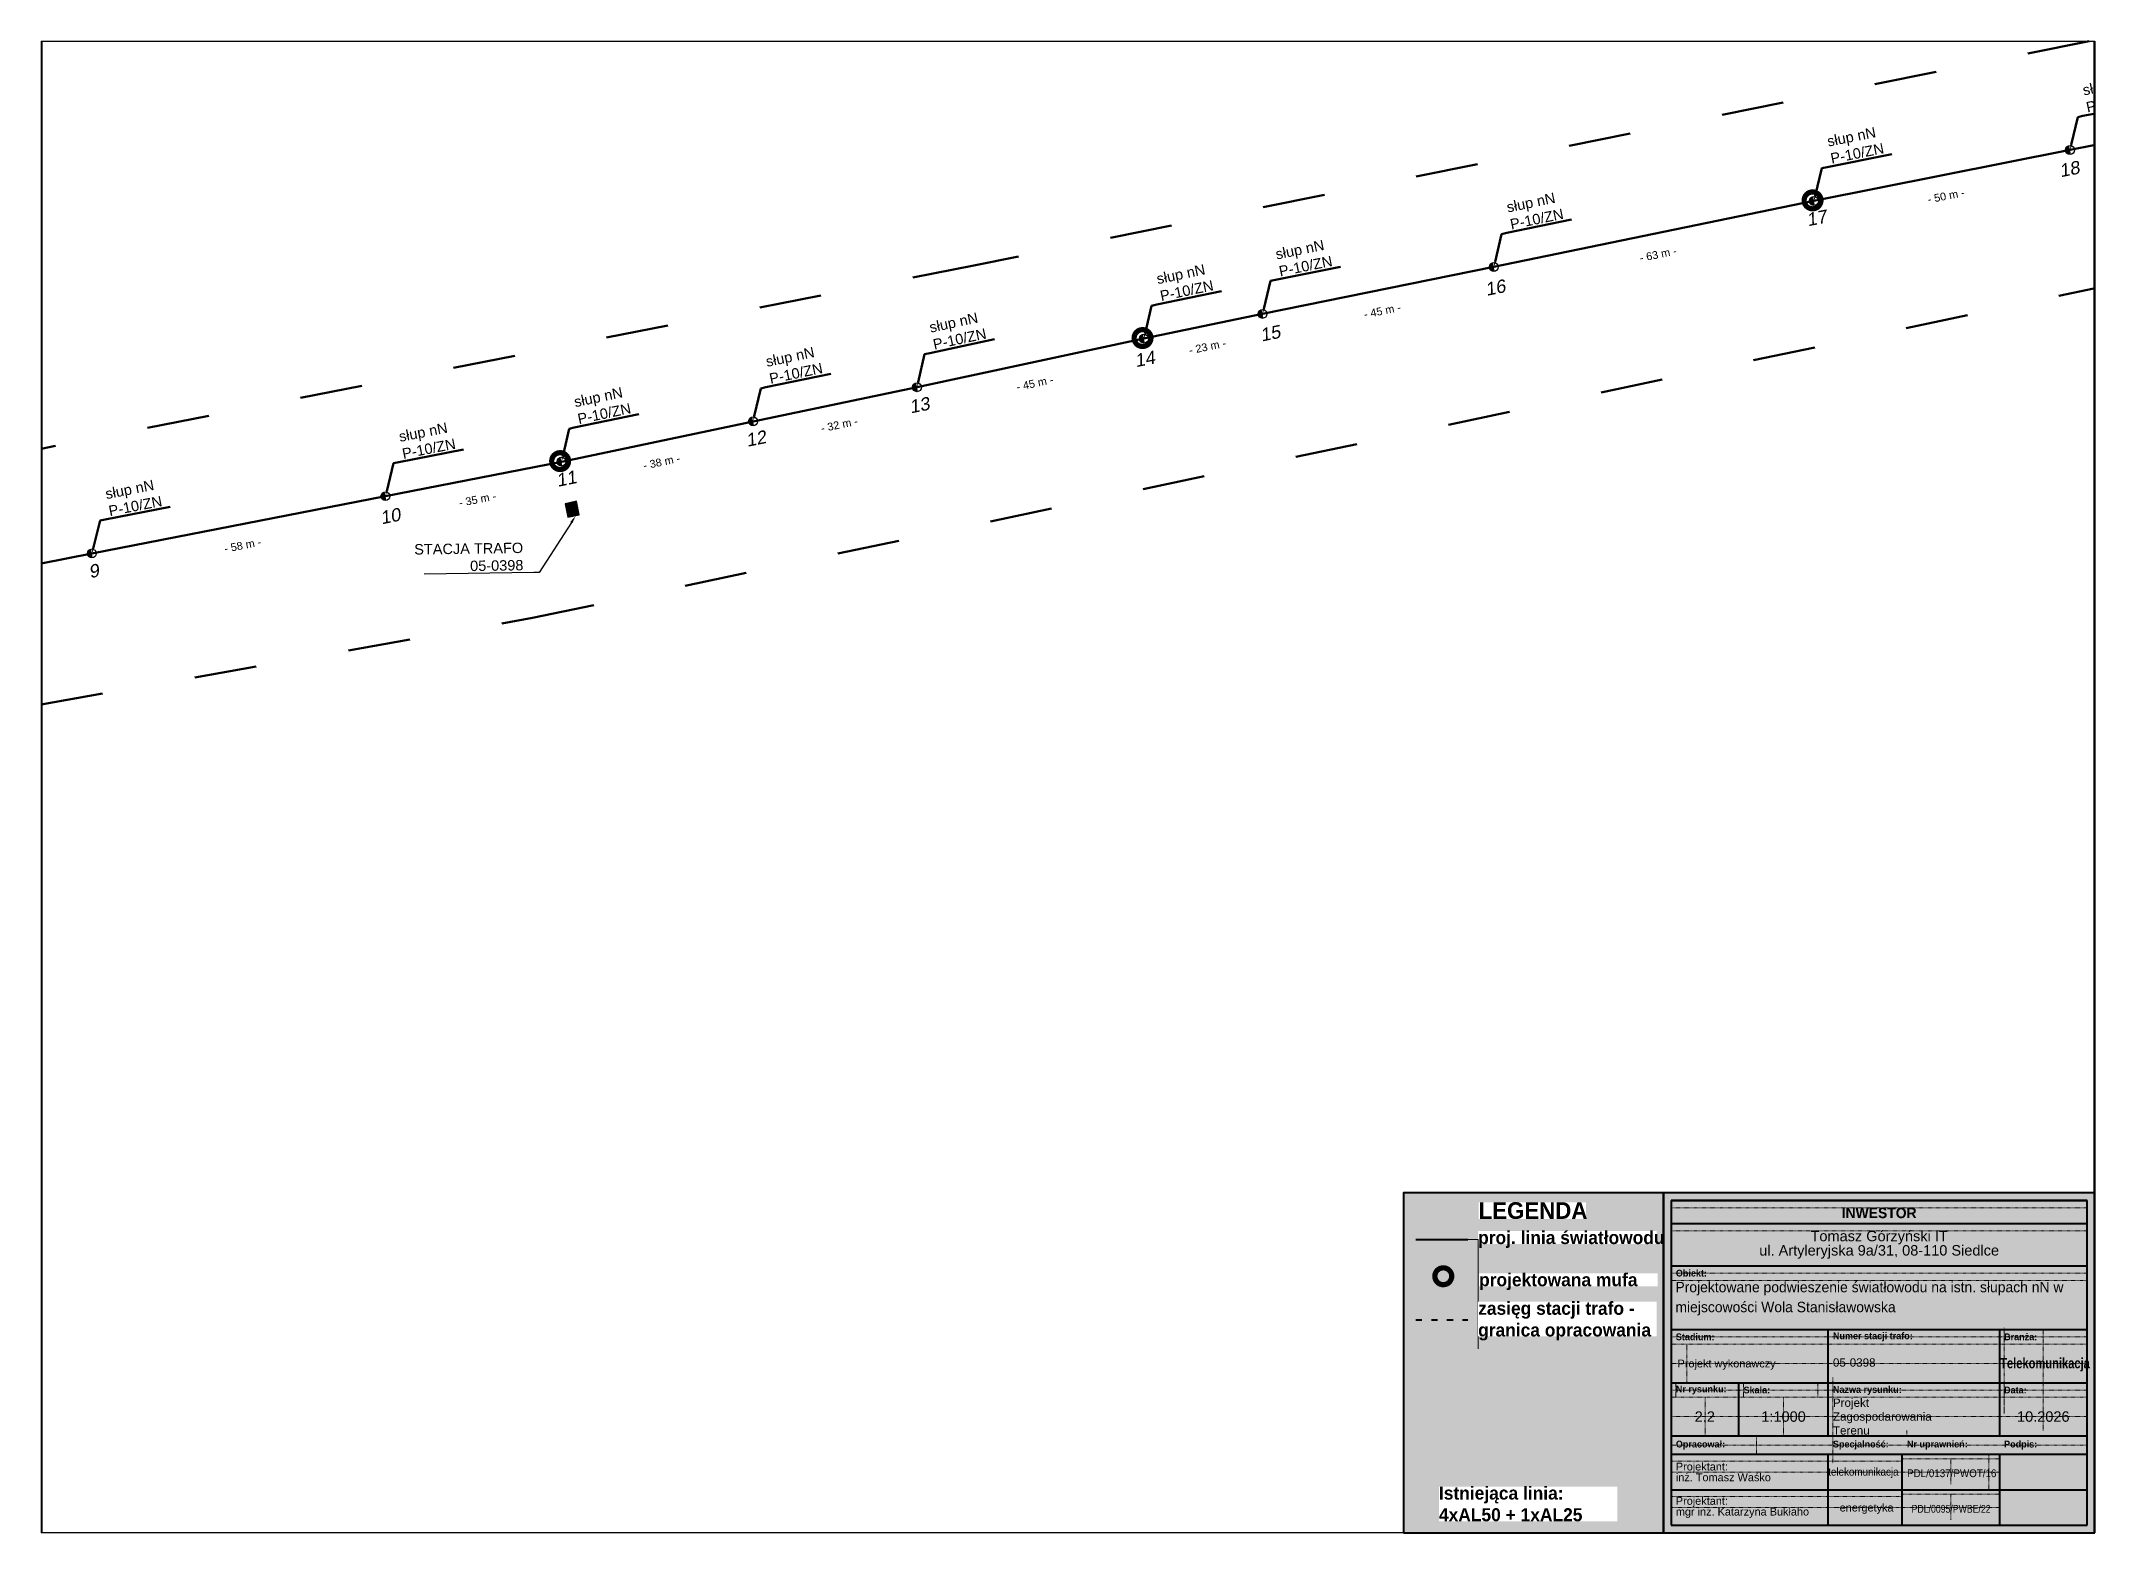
# Paper-space layout '398-2' of a CAD drawing. Header units: metres, sheet in millimetres. Extents: x 0 to 395, y 0 to 287.
# The model-space entities are those that its viewports show. They can reach past a viewport. Long polylines and large blocks are cut down to what shows.
import ezdxf
from ezdxf import colors
from ezdxf.entities.mleader import LeaderData, LeaderLine
from ezdxf.math import Vec2, Vec3

# ---------------------------------------------------------------- set-up
doc = ezdxf.new("R2010")
doc.units = ezdxf.units.M
for name, pattern in [('ACAD_ISO03W100', [30, 12, -18]), ('DGN Style 2', [0.005224, 0.003135, -0.00209]), ('GCAD_ISO03W100', [30, 12, -18])]:
    doc.linetypes.add(name, pattern=pattern)
for name, color, linetype, lineweight in [('!TELE', 30, 'SCARPLINE1A', 50), ('!trafo_05-0398', 6, 'GCAD_ISO03W100', 50), ('@Tabelka', 7, 'Continuous', 13), ('_MM LINIA Sn', 40, 'Continuous', 30), ('_mm zasięg trafo', 6, 'ACAD_ISO03W100', 35), ('_numery slupow etap 4 cz. 2', 7, 'Continuous', 40), ('_światłowód', 30, 'Continuous', 50)]:
    doc.layers.add(name, color=color, linetype=linetype, lineweight=lineweight)
for name, color, linetype in [('!wymiary', 7, 'Continuous'), ('_MM mufy', 3, 'Continuous'), ('_MM opisy', 7, 'Continuous'), ('_MM slupy', 5, 'Continuous'), ('_mm trafo', 3, 'Continuous')]:
    doc.layers.add(name, color=color, linetype=linetype)
doc.layers.add('@KonstrTabelki', color=253, linetype='DGN Style 2', lineweight=0, plot=False)
doc.layers.add('_arkusze model', color=7, linetype='Continuous', lineweight=50, plot=False)
doc.styles.add('LEGENDA', font='arial.ttf')
doc.styles.get("Standard").update_dxf_attribs({"font": 'ARIAL.TTF'})
doc.linetypes.add('SCARPLINE1A', pattern='A,2,[150,AAA.SHX,S=1,R=0,X=0,Y=0],1e-11', length=2)
doc.dimstyles.new('opis linie', dxfattribs={"dimtxt": 1.5, "dimasz": 0.18, "dimexe": 0.18, "dimexo": 0.0625, "dimgap": 2.5, "dimtad": 4, "dimdec": 0, "dimzin": 0, "dimdsep": 46, "dimtxsty": 'Standard', "dimcen": 0.09, "dimse1": 1, "dimse2": 1, "dimsd1": 1, "dimsd2": 1, "dimclrt": 256, "dimadec": 0, "dimazin": 0, "dimtfac": 1, "dimtdec": 0, "dimtofl": 0, "dimtmove": 0, "dimatfit": 3, "dimfxl": 1, "dimtfill": 1, "dimtolj": 1, "dimtzin": 0, "dimarcsym": 0})

# ---------------------------------------------------------------- blocks, each defined once
blk = doc.blocks.new('tabelka')
at = {"true_color": 0xffffff, "transparency": 33554687}
h = blk.add_hatch(color=7, dxfattribs=at)
h.dxf.hatch_style = 1
h.paths.add_polyline_path([(-83, 65.41), (0, 65.41), (0, 0), (-83, 0)])
at = {"layer": '@KonstrTabelki', "lineweight": 0}
for p, q in [((-1.5, 62.52), (-81.5, 62.52)), ((-1.5, 58.08), (-81.5, 58.08)), ((-1.5, 49.94), (-81.5, 49.94)), ((-81.5, 48.55), (-1.5, 48.55)), ((-1.5, 37.69), (-81.5, 37.69)), ((-81.5, 36.3), (-1.5, 36.3)), ((-78.46, 36.3), (-78.46, 28.86)), ((-17.47, 39.44), (-17.47, 22.94)), ((-9.93, 19.68), (-9.93, 39.08)), ((-81.5, 32.58), (-1.5, 32.58)), ((-80.6, 28.86), (-80.6, 26.08)), ((-67.58, 28.86), (-67.58, 26.08)), ((-53.27, 26.08), (-53.27, 28.86)), ((-50.39, 29.9), (-50.39, 18.64)), ((-17.47, 28.86), (-17.47, 22.94)), ((-9.93, 19.68), (-9.93, 28.86)), ((-1.5, 27.47), (-81.5, 27.47)), ((-81.5, 26.08), (-1.5, 26.08)), ((-74.99, 18.64), (-74.99, 26.08)), ((-59.88, 18.64), (-59.88, 26.08)), ((-1.5, 27.47), (-18.36, 27.47)), ((-1.5, 22.36), (-81.5, 22.36)), ((-1.5, 22.36), (-18.36, 22.36)), ((-81.5, 16.88), (-1.5, 16.88)), ((-65.11, 18.64), (-65.11, 15.11)), ((-50.39, 18.64), (-50.39, 13.41)), ((-36.15, 19.68), (-36.15, 18.64)), ((-37.05, 13.77), (-81.5, 13.77)), ((-37.05, 14.25), (-18.36, 14.25)), ((-27.71, 14.25), (-27.71, 9.31)), ((-20.43, 15.11), (-20.43, 8.31)), ((-37.05, 11.71), (-81.5, 11.71)), ((-18.36, 11.71), (-37.05, 11.71)), ((-37.05, 6.97), (-81.5, 6.97)), ((-37.05, 4.9), (-81.5, 4.9)), ((-37.05, 7.44), (-18.36, 7.44)), ((-18.36, 4.9), (-37.05, 4.9)), ((-27.71, 7.44), (-27.71, 2.5))]:
    blk.add_line(p, q, dxfattribs=at)
at = {"layer": '@KonstrTabelki'}
for points in [[(-51.29, 28.86), (-51.29, 39.08)], [(-51.29, 18.64), (-51.29, 28.86)]]:
    blk.add_lwpolyline(points, dxfattribs=at)
at = {"layer": '@Tabelka', "lineweight": 40}
for p, q in [((0, 65.41), (-83, 65.41)), ((-83, 65.41), (-83, 0)), ((-81.5, 63.91), (-1.5, 63.91)), ((-1.5, 63.91), (-81.5, 63.91)), ((-81.5, 63.91), (-81.5, 1.5)), ((-1.5, 1.5), (-1.5, 63.91)), ((0, 0), (0, 65.41)), ((-81.5, 59.47), (-1.5, 59.47)), ((-81.5, 51.33), (-1.5, 51.33)), ((-81.5, 39.08), (-1.5, 39.08)), ((-81.5, 39.08), (-18.36, 39.08)), ((-51.29, 28.86), (-51.29, 39.08)), ((-51.29, 28.86), (-51.29, 35.67)), ((-18.36, 39.08), (-18.36, 28.86)), ((-81.5, 28.86), (-18.36, 28.86)), ((-68.48, 18.64), (-68.48, 28.86)), ((-51.29, 18.64), (-51.29, 28.86)), ((-18.36, 28.86), (-1.5, 28.86)), ((-18.36, 28.86), (-18.36, 18.64)), ((-51.29, 18.64), (-51.29, 25.45)), ((-18.36, 25.45), (-18.36, 18.64)), ((-81.5, 18.64), (-1.5, 18.64)), ((-81.5, 18.64), (-1.5, 18.64)), ((-81.5, 15.11), (-1.5, 15.11)), ((-51.29, 1.5), (-51.29, 15.11)), ((-37.05, 1.5), (-37.05, 15.11)), ((-18.36, 15.11), (-18.36, 1.5)), ((-81.5, 8.31), (-1.5, 8.31)), ((-81.5, 8.31), (-1.5, 8.31)), ((-81.5, 1.5), (-1.5, 1.5)), ((-83, 0), (0, 0))]:
    blk.add_line(p, q, dxfattribs=at)
at = {"layer": '@Tabelka'}
for s, insert, char_height, attachment_point, line_spacing_factor in [('{\\fLato Light|b1|i0|c238|p34;INWESTOR}', (-41.5, 62.52), 2, 2, 0.825), ('{\\fLato Light|b1|i0|c238|p34;Obiekt:}', (-80.6, 49.94), 1.3, 4, 0.946154), ('{\\fLato Light|b1|i0|c238|p34;Branża:}', (-17.47, 37.69), 1.3, 4, 0.946154), ('Projekt wykonawczy', (-80.27, 32.34), 1.5, 4, 0.825), ('{\\fLato Light|b1|i0|c238|p34;\\W0.8;Telekomunikacja}', (-9.6, 32.34), 2, 5, 0.76875), ('{\\fLato Light|b1|i0|c238|p34;Nr rysunku:}', (-80.6, 27.47), 1.3, 4, 0.946154), ('{\\fLato Light|b1|i0|c238|p34;Skala:}', (-67.58, 27.47), 1.3, 4, 0.946154), ('{\\fLato Light|b1|i0|c238|p34;Nazwa rysunku:}', (-50.39, 27.38), 1.3, 4, 0.946154), ('{\\fLato Light|b1|i0|c238|p34;Data:}', (-17.47, 27.47), 1.3, 4, 0.946154), ('10.2026', (-9.93, 22.36), 2, 5, 0.825), ('{\\fLato Light|b1|i0|c238|p34;Opracował:}', (-80.6, 16.88), 1.3, 4, 0.946154), ('{\\fLato Light|b1|i0|c238|p34;Specjalność:}', (-50.39, 16.88), 1.3, 4, 0.946154), ('{\\fLato Light|b1|i0|c238|p34;Nr uprawnień:}', (-36.15, 16.88), 1.3, 4, 0.946154), ('{\\fLato Light|b1|i0|c238|p34;Podpis:}', (-17.47, 16.88), 1.3, 4, 0.946154)]:
    blk.add_mtext(s, dxfattribs=dict(at, insert=insert, char_height=char_height, attachment_point=attachment_point, line_spacing_factor=line_spacing_factor))
at = {"layer": '@Tabelka', "insert": (-41.5, 58.08), "char_height": 2, "attachment_point": 2, "line_spacing_factor": 0.825, "style": 'LEGENDA'}
blk.add_mtext('Tomasz Górzyński IT\\Pul. Artyleryjska 9a/31, 08-110 Siedlce', dxfattribs=at)
at = {"layer": '@Tabelka'}
for s, insert, char_height, width, attachment_point, line_spacing_factor in [('{\\fLato Light|b1|i0|c238|p34;Stadium:}', (-80.6, 37.69), 1.3, 8.6456, 4, 0.946154), ('{\\fLato Light|b1|i0|c238|p34;Numer stacji trafo:}', (-50.39, 37.69), 1.3, 16.1141, 4, 0.946154), ('Projektant:\\Pinż. Tomasz Waśko', (-80.6, 11.71), 1.5, 27.9275, 4, 0.825), ('{\\W0.9;telekomunikacja}', (-44.53, 11.53), 1.5, 22.915, 5, 0.825), ('{\\W0.9;PDL/0137/PWOT/16}', (-27.54, 11.46), 1.5, 22.915, 5, 0.825), ('Projektant:\\Pmgr inż. Katarzyna Bukłaho', (-80.6, 4.9), 1.5, 27.9275, 4, 0.825), ('energetyka', (-43.91, 4.64), 1.5, 22.915, 5, 0.825), ('{\\W0.8;PDL/0095/PWBE/22}', (-27.66, 4.62), 1.5, 22.915, 5, 0.825)]:
    blk.add_mtext(s, dxfattribs=dict(at, insert=insert, char_height=char_height, width=width, attachment_point=attachment_point, line_spacing_factor=line_spacing_factor))
blk = doc.blocks.new('mufa')
at = {"layer": '_MM mufy'}
h = blk.add_hatch(color=256, dxfattribs=at)
h.dxf.hatch_style = 1
h.paths.add_polyline_path([(2.15, 0.12, 1), (-2.1, -0.05, 1)])
h.paths.add_polyline_path([(-1.1, -0.01, -1), (1.15, 0.08, -1)], flags=16)
h.paths.add_polyline_path([(-0.83, 0, -1), (0.88, 0.07, -1)], flags=0)
blk = doc.blocks.new('legenda')
at = {"true_color": 0xffffff, "transparency": 33554687}
h = blk.add_hatch(color=7, dxfattribs=at)
h.dxf.hatch_style = 1
h.paths.add_polyline_path([(-50, 65.41), (0, 65.41), (0, 0), (-50, 0)])
at = {"lineweight": 40}
blk.add_lwpolyline([(0, 65.41), (-50, 65.41), (-50, 0)], dxfattribs=at)
at = {"layer": '_mm zasięg trafo', "lineweight": 40, "ltscale": 0.1}
blk.add_lwpolyline([(-47.62, 40.95), (-37.62, 40.95)], dxfattribs=at)
at = {"layer": '_światłowód', "lineweight": 40}
blk.add_lwpolyline([(-47.62, 56.41), (-37.62, 56.41)], dxfattribs=at)
at = {"layer": '_mm zasięg trafo'}
blk.add_blockref('mufa', (-42.35, 49.31), dxfattribs=at)
at = {"layer": '_mm zasięg trafo', "bg_fill": 3, "box_fill_scale": 1, "bg_fill_color": 256, "bg_fill_transparency": 0}
for s, width, heights, insert, char_height, attachment_point in [('{\\fLato Light|b1|i0|c238|p34;\\C7;LEGENDA}', 20.65, [-3.27], (-35.53, 63.58), 3.2, 1), ('\\pxt4;{\\fLato Light|b1|i0|c238|p34;\\C7;proj. linia światłowodu}', 34.3358, [-3.2], (-35.62, 56.41), 2.5, 4)]:
    blk.add_mtext_dynamic_manual_height_columns(s, width=width, gutter_width=1, heights=heights, dxfattribs=dict(at, insert=insert, char_height=char_height, attachment_point=attachment_point))
at = {"layer": 'Defpoints', "color": 252, "lineweight": 0, "true_color": 0x939598}
blk.add_lwpolyline([(-37.62, 56.41), (-35.62, 56.41), (-35.62, 35.41)], dxfattribs=at)
at = {"layer": '_mm zasięg trafo', "char_height": 2.5, "attachment_point": 4, "bg_fill": 3, "box_fill_scale": 1, "bg_fill_color": 256, "bg_fill_transparency": 0}
for s, heights, insert in [('\\pxt4;{\\fLato Light|b1|i0|c238|p34;\\C7;projektowana mufa}', [-3.2], (-35.44, 48.3)), ('\\pxt4;{\\fLato Light|b1|i0|c238|p34;\\C7;zasięg stacji trafo - granica opracowania}', [-7.36], (-35.62, 40.72))]:
    blk.add_mtext_dynamic_manual_height_columns(s, width=34.3358, gutter_width=1, heights=heights, dxfattribs=dict(at, insert=insert))
at = {"lineweight": 40}
blk.add_lwpolyline([(-50, 0), (0, 0), (0, 65.41)], dxfattribs=at)
at = {"layer": '_mm zasięg trafo', "insert": (-43.16, 5.56), "char_height": 2.5, "attachment_point": 4, "bg_fill": 3, "box_fill_scale": 1, "bg_fill_color": 256, "bg_fill_transparency": 0}
blk.add_mtext_dynamic_manual_height_columns('\\pxt4;{\\fLato Light|b1|i0|c238|p34;\\C7;Istniejąca linia:\\P4xAL50 + 1xAL25}', width=34.3358, gutter_width=1, heights=[0], dxfattribs=at)
blk = doc.blocks.new('*D184')
at = {"layer": 'Defpoints', "color": 0}
for p in [(7553479.54, 5772605.15), (7553479.69, 5772604.41), (7553430.42, 5772595.45)]:
    blk.add_point(p, dxfattribs=at)
at = {"layer": '!wymiary', "insert": (7553455.76, 5772596.36), "char_height": 1.5, "attachment_point": 5, "rotation": 11.1708, "bg_fill": 3, "box_fill_scale": 1.1, "bg_fill_color": 9, "bg_fill_true_color": 13158600, "bg_fill_transparency": 0}
blk.add_mtext('\\A1;- 50 m -', dxfattribs=at)
blk = doc.blocks.new('*D185')
at = {"layer": 'Defpoints', "color": 0}
for p in [(7553536, 5772616.16), (7553536.14, 5772615.42), (7553479.54, 5772605.15)]:
    blk.add_point(p, dxfattribs=at)
at = {"layer": '!wymiary', "insert": (7553508.54, 5772606.71), "char_height": 1.5, "attachment_point": 5, "rotation": 11.0345, "bg_fill": 3, "box_fill_scale": 1.1, "bg_fill_color": 9, "bg_fill_true_color": 13158600, "bg_fill_transparency": 0}
blk.add_mtext('\\A1;- 58 m -', dxfattribs=at)
blk = doc.blocks.new('*D186')
at = {"layer": 'Defpoints', "color": 0}
for p in [(7553569.86, 5772622.79), (7553570, 5772622.05), (7553536, 5772616.16)]:
    blk.add_point(p, dxfattribs=at)
at = {"layer": '!wymiary', "insert": (7553553.7, 5772615.53), "char_height": 1.5, "attachment_point": 5, "rotation": 11.0787, "bg_fill": 3, "box_fill_scale": 1.1, "bg_fill_color": 9, "bg_fill_true_color": 13158600, "bg_fill_transparency": 0}
blk.add_mtext('\\A1;- 35 m -', dxfattribs=at)
blk = doc.blocks.new('*D187')
at = {"layer": 'Defpoints', "color": 0}
for p in [(7553606.71, 5772630.55), (7553606.86, 5772629.82), (7553569.86, 5772622.79)]:
    blk.add_point(p, dxfattribs=at)
at = {"layer": '!wymiary', "insert": (7553589.11, 5772622.74), "char_height": 1.5, "attachment_point": 5, "rotation": 11.8918, "bg_fill": 3, "box_fill_scale": 1.1, "bg_fill_color": 9, "bg_fill_true_color": 13158600, "bg_fill_transparency": 0}
blk.add_mtext('\\A1;- 38 m -', dxfattribs=at)
blk = doc.blocks.new('*D188')
at = {"layer": 'Defpoints', "color": 0}
for p in [(7553638.24, 5772637.11), (7553638.39, 5772636.38), (7553606.71, 5772630.55)]:
    blk.add_point(p, dxfattribs=at)
at = {"layer": '!wymiary', "insert": (7553623.29, 5772629.9), "char_height": 1.5, "attachment_point": 5, "rotation": 11.753, "bg_fill": 3, "box_fill_scale": 1.1, "bg_fill_color": 9, "bg_fill_true_color": 13158600, "bg_fill_transparency": 0}
blk.add_mtext('\\A1;- 32 m -', dxfattribs=at)
blk = doc.blocks.new('*D189')
at = {"layer": 'Defpoints', "color": 0}
for p in [(7553681.87, 5772646.45), (7553682.03, 5772645.72), (7553638.24, 5772637.11)]:
    blk.add_point(p, dxfattribs=at)
at = {"layer": '!wymiary', "insert": (7553660.89, 5772637.86), "char_height": 1.5, "attachment_point": 5, "rotation": 12.0831, "bg_fill": 3, "box_fill_scale": 1.1, "bg_fill_color": 9, "bg_fill_true_color": 13158600, "bg_fill_transparency": 0}
blk.add_mtext('\\A1;- 45 m -', dxfattribs=at)
blk = doc.blocks.new('*D190')
at = {"layer": 'Defpoints', "color": 0}
for p in [(7553704.68, 5772651.21), (7553704.83, 5772650.48), (7553681.87, 5772646.45)]:
    blk.add_point(p, dxfattribs=at)
at = {"layer": '!wymiary', "insert": (7553694.09, 5772644.9), "char_height": 1.5, "attachment_point": 5, "rotation": 11.8009, "bg_fill": 3, "box_fill_scale": 1.1, "bg_fill_color": 9, "bg_fill_true_color": 13158600, "bg_fill_transparency": 0}
blk.add_mtext('\\A1;- 23 m -', dxfattribs=at)
blk = doc.blocks.new('*D191')
at = {"layer": 'Defpoints', "color": 0}
for p in [(7553749.17, 5772660.23), (7553749.32, 5772659.49), (7553704.68, 5772651.21)]:
    blk.add_point(p, dxfattribs=at)
at = {"layer": '!wymiary', "insert": (7553727.72, 5772651.79), "char_height": 1.5, "attachment_point": 5, "rotation": 11.454, "bg_fill": 3, "box_fill_scale": 1.1, "bg_fill_color": 9, "bg_fill_true_color": 13158600, "bg_fill_transparency": 0}
blk.add_mtext('\\A1;- 45 m -', dxfattribs=at)
blk = doc.blocks.new('*D192')
at = {"layer": 'Defpoints', "color": 0}
for p in [(7553810.73, 5772672.92), (7553810.88, 5772672.19), (7553749.17, 5772660.23)]:
    blk.add_point(p, dxfattribs=at)
at = {"layer": '!wymiary', "insert": (7553780.76, 5772662.64), "char_height": 1.5, "attachment_point": 5, "rotation": 11.6478, "bg_fill": 3, "box_fill_scale": 1.1, "bg_fill_color": 9, "bg_fill_true_color": 13158600, "bg_fill_transparency": 0}
blk.add_mtext('\\A1;- 63 m -', dxfattribs=at)
blk = doc.blocks.new('*D193')
at = {"layer": 'Defpoints', "color": 0}
for p in [(7553859.98, 5772682.72), (7553860.13, 5772681.98), (7553810.73, 5772672.92)]:
    blk.add_point(p, dxfattribs=at)
at = {"layer": '!wymiary', "insert": (7553836.14, 5772673.88), "char_height": 1.5, "attachment_point": 5, "rotation": 11.254, "bg_fill": 3, "box_fill_scale": 1.1, "bg_fill_color": 9, "bg_fill_true_color": 13158600, "bg_fill_transparency": 0}
blk.add_mtext('\\A1;- 50 m -', dxfattribs=at)
blk = doc.blocks.new('*D194')
at = {"layer": 'Defpoints', "color": 0}
for p in [(7553908.62, 5772692.91), (7553908.77, 5772692.18), (7553859.98, 5772682.72)]:
    blk.add_point(p, dxfattribs=at)
at = {"layer": '!wymiary', "insert": (7553885.12, 5772683.88), "char_height": 1.5, "attachment_point": 5, "rotation": 11.8322, "bg_fill": 3, "box_fill_scale": 1.1, "bg_fill_color": 9, "bg_fill_true_color": 13158600, "bg_fill_transparency": 0}
blk.add_mtext('\\A1;- 50 m -', dxfattribs=at)
blk = doc.blocks.new('ZN')
at = {"layer": '_MM slupy', "transparency": 33554687}
h = blk.add_hatch(color=256, dxfattribs=at)
h.dxf.hatch_style = 1
h.paths.add_polyline_path([(0, -0.86), (0, 0.86, 1)])
at = {"layer": '_MM slupy'}
blk.add_circle((0, 0), 0.857, dxfattribs=at)
blk = doc.blocks.new('trafo')
at = {"layer": '_mm trafo'}
h = blk.add_hatch(color=256, dxfattribs=at)
h.dxf.hatch_style = 1
h.paths.add_polyline_path([(-1.15, 1.02), (-0.52, -1.51), (1.64, -0.96), (1.01, 1.59)])
at = {"layer": '_MM LINIA Sn', "color": 2, "lineweight": 60}
for p, q in [((0.58, 0.02), (-0.43, 0.9)), ((-0.32, -0.23), (0.58, 0.02)), ((0.58, -0.92), (-0.32, -0.23)), ((0.55, -0.72), (0.41, -0.9)), ((0.41, -0.9), (0.58, -0.92)), ((0.58, -0.92), (0.55, -0.72))]:
    blk.add_line(p, q, dxfattribs=at)
at = {"layer": '_mm trafo', "flags": 128}
blk.add_lwpolyline([(-0.52, -1.52), (1.64, -0.96), (0.98, 1.58), (-1.17, 0.99), (-0.52, -1.52)], close=True, dxfattribs=at)
blk = doc.blocks.new('q')
at = {"layer": '_MM slupy'}
blk.add_blockref('ZN', (0, 0), dxfattribs=at)
at = {"layer": '_MM opisy'}
ml = blk.add_multileader_mtext('Standard', dxfattribs=at)
ml.set_content('\\pxql;słup nN\\PP-10/ZN', color=256)
ml.set_leader_properties()
ml.build(insert=Vec2(0, 0))
ml.multileader.update_dxf_attribs({"has_text_frame": 1, "text_left_attachment_type": 5, "text_right_attachment_type": 5, "dogleg_length": 1, "arrow_head_size": 1})
ctx = ml.context
ctx.base_point, ctx.char_height, ctx.arrow_head_size, ctx.landing_gap_size, ctx.plane_origin = Vec3(3.75, 5.9), 2, 1, 1, Vec3(1.72, -1.42)
ctx.left_attachment, ctx.right_attachment = 5, 5
notes = []
notes.append((ctx, [(0, (1, 1, 0), (2.75, 5.9), (1, 0), 1, [(0, [(0, 0), (2.75, 5.9)], 0, [])])]))
ctx.mtext.insert, ctx.mtext.flow_direction = Vec3(4.75, 11.7), 5
ctx.mtext.has_bg_fill, ctx.mtext.bg_color, ctx.mtext.bg_scale_factor, ctx.mtext.bg_transparency, ctx.mtext.use_window_bg_color = 1, -1023410175, 1, 0, 1
for ctx, leaders in notes:
    for number, flags, end, landing, length, lines in leaders:
        leader = LeaderData()
        leader.index, (leader.has_last_leader_line, leader.has_dogleg_vector, leader.attachment_direction) = number, flags
        leader.last_leader_point, leader.dogleg_vector, leader.dogleg_length = Vec3(end), Vec3(landing), length
        for number, points, colour, breaks in lines:
            line = LeaderLine()
            line.index, line.vertices, line.color, line.breaks = number, Vec3.list(points), colors.encode_raw_color(colour), breaks
            leader.lines.append(line)
        ctx.leaders.append(leader)

msp = doc.modelspace()

# ---------------------------------------------------------------- linework, layer by layer
at = {"layer": '!TELE'}
msp.add_lwpolyline([(7553143.56, 5772538.27), (7553184.37, 5772546.41), (7553204.52, 5772550.37), (7553235.67, 5772556.66), (7553286.09, 5772566.83), (7553336.03, 5772576.76), (7553384.78, 5772586.56), (7553430.42, 5772595.45), (7553479.54, 5772605.15), (7553536, 5772616.16), (7553569.86, 5772622.79), (7553606.71, 5772630.55), (7553638.24, 5772637.11), (7553681.87, 5772646.45), (7553704.68, 5772651.21), (7553749.17, 5772660.23), (7553810.73, 5772672.92), (7553859.98, 5772682.72), (7553908.62, 5772692.91), (7553948.09, 5772700.61), (7553994.62, 5772710.09), (7554042.15, 5772719.58), (7554088.46, 5772728.08), (7554129.88, 5772735.21)], dxfattribs=at)

# ---------------------------------------------------------------- next in the draw order: dimensions: what is measured, and where the dimension line sits
at = {"layer": '!wymiary'}
dim = msp.add_aligned_dim(p1=(7553430.42, 5772595.45), p2=(7553479.54, 5772605.15), distance=-0.75, dimstyle='opis linie', override={"dimpost": '- <> m -'}, dxfattribs=at)
dim.commit()
dim.dimension.update_dxf_attribs({"geometry": '*D184', "text_midpoint": (7553455.76, 5772596.36)})

# ---------------------------------------------------------------- next in the draw order: dimensions: what is measured, and where the dimension line sits
dim = msp.add_aligned_dim(p1=(7553479.54, 5772605.15), p2=(7553536, 5772616.16), distance=-0.75, dimstyle='opis linie', override={"dimpost": '- <> m -'}, dxfattribs=at)
dim.commit()
dim.dimension.update_dxf_attribs({"geometry": '*D185', "text_midpoint": (7553508.54, 5772606.71)})

# ---------------------------------------------------------------- next in the draw order: block references
at = {"layer": '!TELE', "rotation": 11.03450229135795}
msp.add_blockref('q', (7553479.54, 5772605.15), dxfattribs=at)

# ---------------------------------------------------------------- next in the draw order: dimensions: what is measured, and where the dimension line sits
at = {"layer": '!wymiary'}
dim = msp.add_aligned_dim(p1=(7553536, 5772616.16), p2=(7553569.86, 5772622.79), distance=-0.75, dimstyle='opis linie', override={"dimpost": '- <> m -'}, dxfattribs=at)
dim.commit()
dim.dimension.update_dxf_attribs({"geometry": '*D186', "text_midpoint": (7553553.7, 5772615.53)})

# ---------------------------------------------------------------- next in the draw order: block references
at = {"layer": '!TELE', "rotation": 11.07870537996173}
msp.add_blockref('q', (7553536, 5772616.16), dxfattribs=at)
at = {"layer": '_arkusze model', "rotation": 357.3066721443945}
msp.add_blockref('trafo', (7553571.67, 5772613.64), dxfattribs=at)

# ---------------------------------------------------------------- next in the draw order: texts
at = {"layer": '_numery slupow etap 4 cz. 2', "oblique": 10}
msp.add_text('9', height=2.5, rotation=11.1757, dxfattribs=at).set_placement((7553479.19, 5772600.38))

# ---------------------------------------------------------------- next in the draw order: dimensions: what is measured, and where the dimension line sits
at = {"layer": '!wymiary'}
dim = msp.add_aligned_dim(p1=(7553569.86, 5772622.79), p2=(7553606.71, 5772630.55), distance=-0.75, dimstyle='opis linie', override={"dimpost": '- <> m -'}, dxfattribs=at)
dim.commit()
dim.dimension.update_dxf_attribs({"geometry": '*D187', "text_midpoint": (7553589.11, 5772622.74)})

# ---------------------------------------------------------------- next in the draw order: block references
at = {"layer": '!TELE', "rotation": 11.89179242469932}
msp.add_blockref('q', (7553569.86, 5772622.79), dxfattribs=at)

# ---------------------------------------------------------------- next in the draw order: texts
at = {"layer": '_numery slupow etap 4 cz. 2', "oblique": 10}
msp.add_text('10', height=2.5, rotation=11.1757, dxfattribs=at).set_placement((7553535.25, 5772610.74))

# ---------------------------------------------------------------- next in the draw order: dimensions: what is measured, and where the dimension line sits
at = {"layer": '!wymiary'}
dim = msp.add_aligned_dim(p1=(7553606.71, 5772630.55), p2=(7553638.24, 5772637.11), distance=-0.75, dimstyle='opis linie', override={"dimpost": '- <> m -'}, dxfattribs=at)
dim.commit()
dim.dimension.update_dxf_attribs({"geometry": '*D188', "text_midpoint": (7553623.29, 5772629.9)})

# ---------------------------------------------------------------- next in the draw order: leaders
at = {"layer": '_mm trafo', "color": 3}
ml = msp.add_multileader_mtext('Standard', dxfattribs=at)
ml.set_content('STACJA TRAFO\\P05-0398', color=3)
ml.set_leader_properties()
ml.build(insert=Vec2(0, 0))
ml.multileader.update_dxf_attribs({"has_text_frame": 1, "text_left_attachment_type": 5, "text_right_attachment_type": 5, "dogleg_length": 1, "arrow_head_size": 1.5})
ctx = ml.context
ctx.base_point, ctx.char_height, ctx.arrow_head_size, ctx.plane_origin, ctx.plane_x_axis, ctx.plane_y_axis = Vec3(7553539.86, 5772601.13), 2, 1.5, Vec3(7553575.81, 5772581.54), Vec3(0.999891, 0.014731), Vec3(-0.014731, 0.999891)
ctx.left_attachment, ctx.right_attachment, ctx.text_align_type, ctx.attachment_type = 5, 5, 2, 2
notes = []
notes.append((ctx, [(0, (1, 1, 0), (7553565.56, 5772601.51), (-0.999891, -0.014731), 1, [(0, [(7553572.57, 5772612.35)], 0, [])])]))
ctx.mtext.insert, ctx.mtext.text_direction, ctx.mtext.rotation, ctx.mtext.alignment, ctx.mtext.flow_direction = Vec3(7553562.47, 5772607.24), Vec3(0.999891, 0.014731), 6.129723, 3, 5
ctx.mtext.has_bg_fill, ctx.mtext.bg_color, ctx.mtext.bg_scale_factor, ctx.mtext.bg_transparency, ctx.mtext.use_window_bg_color = 1, -1073741824, 1, 0, 1
for ctx, leaders in notes:
    for number, flags, end, landing, length, lines in leaders:
        leader = LeaderData()
        leader.index, (leader.has_last_leader_line, leader.has_dogleg_vector, leader.attachment_direction) = number, flags
        leader.last_leader_point, leader.dogleg_vector, leader.dogleg_length = Vec3(end), Vec3(landing), length
        for number, points, colour, breaks in lines:
            line = LeaderLine()
            line.index, line.vertices, line.color, line.breaks = number, Vec3.list(points), colors.encode_raw_color(colour), breaks
            leader.lines.append(line)
        ctx.leaders.append(leader)

# ---------------------------------------------------------------- next in the draw order: block references
at = {"layer": '!TELE', "rotation": 11.75304914991076}
msp.add_blockref('q', (7553606.71, 5772630.55), dxfattribs=at)
at = {"color": 5, "lineweight": 70}
msp.add_blockref('mufa', (7553569.57, 5772622.87), dxfattribs=at)

# ---------------------------------------------------------------- next in the draw order: texts
at = {"layer": '_numery slupow etap 4 cz. 2', "oblique": 10}
msp.add_text('11', height=2.5, rotation=11.1757, dxfattribs=at).set_placement((7553569.11, 5772617.95))

# ---------------------------------------------------------------- next in the draw order: dimensions: what is measured, and where the dimension line sits
at = {"layer": '!wymiary'}
dim = msp.add_aligned_dim(p1=(7553638.24, 5772637.11), p2=(7553681.87, 5772646.45), distance=-0.75, dimstyle='opis linie', override={"dimpost": '- <> m -'}, dxfattribs=at)
dim.commit()
dim.dimension.update_dxf_attribs({"geometry": '*D189', "text_midpoint": (7553660.89, 5772637.86)})

# ---------------------------------------------------------------- next in the draw order: block references
at = {"layer": '!TELE', "rotation": 12.08309773925268}
msp.add_blockref('q', (7553638.24, 5772637.11), dxfattribs=at)

# ---------------------------------------------------------------- next in the draw order: texts
at = {"layer": '_numery slupow etap 4 cz. 2', "oblique": 10}
msp.add_text('12', height=2.5, rotation=11.1757, dxfattribs=at).set_placement((7553605.58, 5772625.65))

# ---------------------------------------------------------------- next in the draw order: dimensions: what is measured, and where the dimension line sits
at = {"layer": '!wymiary'}
dim = msp.add_aligned_dim(p1=(7553681.87, 5772646.45), p2=(7553704.68, 5772651.21), distance=-0.75, dimstyle='opis linie', override={"dimpost": '- <> m -'}, dxfattribs=at)
dim.commit()
dim.dimension.update_dxf_attribs({"geometry": '*D190', "text_midpoint": (7553694.09, 5772644.9)})

# ---------------------------------------------------------------- next in the draw order: block references
at = {"layer": '!TELE', "rotation": 11.80088934179934}
msp.add_blockref('q', (7553681.87, 5772646.45), dxfattribs=at)

# ---------------------------------------------------------------- next in the draw order: texts
at = {"layer": '_numery slupow etap 4 cz. 2', "oblique": 10}
msp.add_text('13', height=2.5, rotation=11.1757, dxfattribs=at).set_placement((7553637.02, 5772632.07))

# ---------------------------------------------------------------- next in the draw order: dimensions: what is measured, and where the dimension line sits
at = {"layer": '!wymiary'}
dim = msp.add_aligned_dim(p1=(7553704.68, 5772651.21), p2=(7553749.17, 5772660.23), distance=-0.75, dimstyle='opis linie', override={"dimpost": '- <> m -'}, dxfattribs=at)
dim.commit()
dim.dimension.update_dxf_attribs({"geometry": '*D191', "text_midpoint": (7553727.72, 5772651.79)})

# ---------------------------------------------------------------- next in the draw order: block references
at = {"layer": '!TELE', "rotation": 11.4539884350581}
msp.add_blockref('q', (7553704.68, 5772651.21), dxfattribs=at)
at = {"color": 5, "lineweight": 70}
msp.add_blockref('mufa', (7553681.58, 5772646.53), dxfattribs=at)

# ---------------------------------------------------------------- next in the draw order: texts
at = {"layer": '_numery slupow etap 4 cz. 2', "oblique": 10}
msp.add_text('14', height=2.5, rotation=11.1757, dxfattribs=at).set_placement((7553680.35, 5772640.95))

# ---------------------------------------------------------------- next in the draw order: dimensions: what is measured, and where the dimension line sits
at = {"layer": '!wymiary'}
dim = msp.add_aligned_dim(p1=(7553749.17, 5772660.23), p2=(7553810.73, 5772672.92), distance=-0.75, dimstyle='opis linie', override={"dimpost": '- <> m -'}, dxfattribs=at)
dim.commit()
dim.dimension.update_dxf_attribs({"geometry": '*D192', "text_midpoint": (7553780.76, 5772662.64)})

# ---------------------------------------------------------------- next in the draw order: block references
at = {"layer": '!TELE', "rotation": 11.64781436590355}
msp.add_blockref('q', (7553749.17, 5772660.23), dxfattribs=at)

# ---------------------------------------------------------------- next in the draw order: texts
at = {"layer": '_numery slupow etap 4 cz. 2', "oblique": 10}
msp.add_text('15', height=2.5, rotation=11.1757, dxfattribs=at).set_placement((7553704.49, 5772645.88))

# ---------------------------------------------------------------- next in the draw order: dimensions: what is measured, and where the dimension line sits
at = {"layer": '!wymiary'}
dim = msp.add_aligned_dim(p1=(7553810.73, 5772672.92), p2=(7553859.98, 5772682.72), distance=-0.75, dimstyle='opis linie', override={"dimpost": '- <> m -'}, dxfattribs=at)
dim.commit()
dim.dimension.update_dxf_attribs({"geometry": '*D193', "text_midpoint": (7553836.14, 5772673.88)})

# ---------------------------------------------------------------- next in the draw order: block references
at = {"layer": '!TELE', "rotation": 11.25399050911841}
msp.add_blockref('q', (7553810.73, 5772672.92), dxfattribs=at)

# ---------------------------------------------------------------- next in the draw order: texts
at = {"layer": '_numery slupow etap 4 cz. 2', "oblique": 10}
msp.add_text('16', height=2.5, rotation=11.1757, dxfattribs=at).set_placement((7553747.77, 5772654.67))

# ---------------------------------------------------------------- next in the draw order: dimensions: what is measured, and where the dimension line sits
at = {"layer": '!wymiary'}
dim = msp.add_aligned_dim(p1=(7553859.98, 5772682.72), p2=(7553908.62, 5772692.91), distance=-0.75, dimstyle='opis linie', override={"dimpost": '- <> m -'}, dxfattribs=at)
dim.commit()
dim.dimension.update_dxf_attribs({"geometry": '*D194', "text_midpoint": (7553885.12, 5772683.88)})

# ---------------------------------------------------------------- next in the draw order: block references
at = {"layer": '!TELE', "rotation": 11.83224820933953}
msp.add_blockref('q', (7553859.98, 5772682.72), dxfattribs=at)
at = {"color": 5, "lineweight": 70}
msp.add_blockref('mufa', (7553810.44, 5772673), dxfattribs=at)

# ---------------------------------------------------------------- next in the draw order: texts
at = {"layer": '_numery slupow etap 4 cz. 2', "oblique": 10}
msp.add_text('17', height=2.5, rotation=11.1757, dxfattribs=at).set_placement((7553809.56, 5772668.04))

# ---------------------------------------------------------------- next in the draw order: linework, layer by layer
at = {"layer": '!trafo_05-0398'}
msp.add_lwpolyline([(7553129.08, 5772558.26), (7553140.08, 5772518.15), (7553564.31, 5772592.74), (7554155.32, 5772717.46), (7554143.42, 5772759.9), (7553649.19, 5772660.54)], close=True, dxfattribs=at)

# ---------------------------------------------------------------- next in the draw order: texts
at = {"layer": '_numery slupow etap 4 cz. 2', "oblique": 10}
msp.add_text('18', height=2.5, rotation=11.1757, dxfattribs=at).set_placement((7553858.18, 5772677.47))

psp = doc.layouts.new('398-2')

# ---------------------------------------------------------------- block references
psp.add_blockref('tabelka', (395, 0))

# ---------------------------------------------------------------- texts
at = {"color": 18, "true_color": 0x000000, "insert": (314.32, 48.27), "char_height": 2, "width": 76.9558, "attachment_point": 1, "line_spacing_factor": 0.825, "style": 'LEGENDA'}
psp.add_mtext('\\pxsm1.15,ql;{\\fLato Light|b0|i0|c238|p34;\\C256;Projektowane podwieszenie światłowodu na istn. słupach nN w miejscowości Wola Stanisławowska}', dxfattribs=at)
at = {"color": 1, "char_height": 1.6, "width": 26.3577, "attachment_point": 4, "style": 'LEGENDA'}
for s, insert in [('{\\C18;\\c0;05-0398}', (344.61, 32.76, 1)), ('{\\C18;\\c0;Projekt Zagospodarowania Terenu}', (344.61, 22.36, 1))]:
    psp.add_mtext(s, dxfattribs=dict(at, insert=insert))
at = {"char_height": 2, "attachment_point": 5, "line_spacing_factor": 0.825, "style": 'LEGENDA'}
for s, insert in [('2.2', (319.97, 22.36)), ('1:1000', (335.12, 22.36))]:
    psp.add_mtext(s, dxfattribs=dict(at, insert=insert))

# ---------------------------------------------------------------- next in the draw order: block references
psp.add_blockref('legenda', (312, 0))

# ---------------------------------------------------------------- next in the draw order: linework, layer by layer
psp.add_lwpolyline([(395, 0), (0.24, 0), (0.24, 286.83), (395, 286.83)], close=True)

# ---------------------------------------------------------------- next in the draw order: viewports
at = {"layer": '0'}
psp.add_viewport(center=(197.38, 143.41), size=(394.76, 286.8295), view_center_point=(7553667.15, 5772560.24), view_height=286.8295, dxfattribs=at)

doc.saveas('drawing.dxf')
